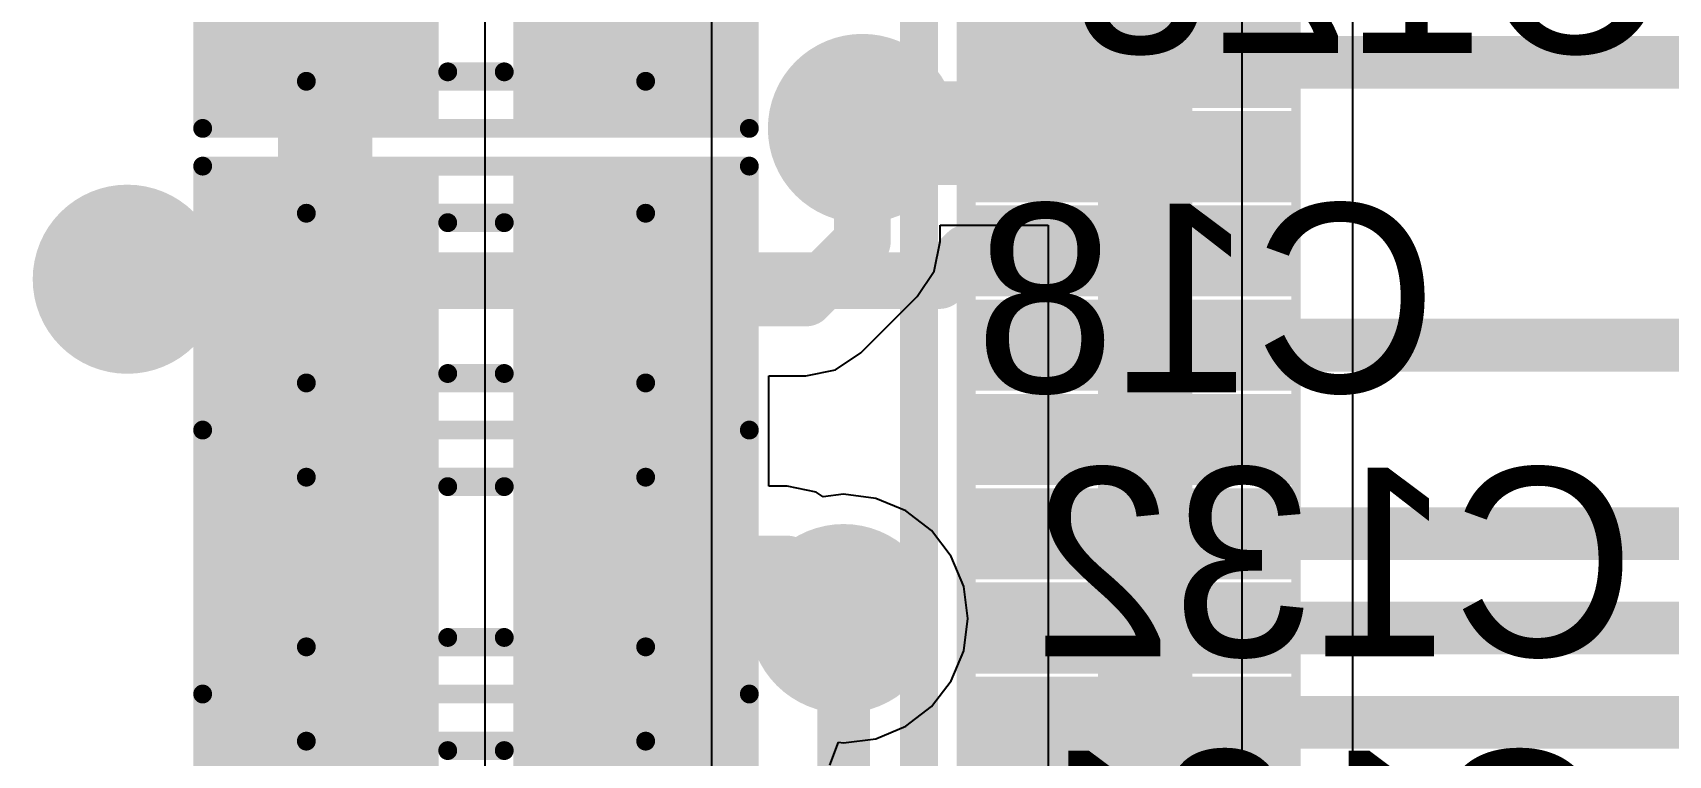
# Model space of a CAD drawing. Header units: millimetres. Extents: x 29 to 180, y 30 to 200.
# Drawn here: x 101.2 to 109.88, y 140.78 to 144.61 of the extents above; entities that cross this region are included whole.
import ezdxf

# ---------------------------------------------------------------- set-up
doc = ezdxf.new("R2010")
doc.units = ezdxf.units.MM
for name, color, linetype in [('BottomLayer', 5, 'Continuous'), ('BottomOverlay', 54, 'Continuous'), ('BottomPaste', 16, 'Continuous'), ('BottomSolder', 6, 'Continuous'), ('Mechanical13', 56, 'Continuous'), ('Mechanical15', 56, 'Continuous'), ('MultiLayer', 9, 'Continuous'), ('TopLayer', 1, 'Continuous'), ('TopOverlay', 2, 'Continuous'), ('TopPaste', 8, 'Continuous'), ('TopSolder', 216, 'Continuous'), ('ViaHoleLayer', 16, 'Continuous')]:
    doc.layers.add(name, color=color, linetype=linetype)

# ---------------------------------------------------------------- blocks, each defined once
blk = doc.blocks.new('SMD_C_0603_B_181')
at = {"layer": 'BottomLayer'}
for points in [[(-1.29999994, 0.5499989), (-1.29999994, -0.5499989), (-0.30000194, 0.5499989), (-0.30000194, -0.5499989)], [(0.2999994, 0.5499989), (0.2999994, -0.5499989), (1.2999974, 0.5499989), (1.2999974, -0.5499989)]]:
    blk.add_solid(points, dxfattribs=at)
at = {"layer": 'BottomOverlay', "const_width": 0.0999998}
for points in [[(-1.44999964, -0.7000011399999999), (-1.44999964, 0.7000011399999999)], [(-1.44999964, 0.7000011399999999), (1.44999964, 0.7000011399999999)], [(1.44999964, -0.7000011399999999), (1.44999964, 0.7000011399999999)], [(-0.1499997, 0.40000174), (0.1499997, 0.40000174)], [(-0.1499997, -0.3999992), (0.1499997, -0.3999992)], [(-1.44999964, -0.7000011399999999), (1.44999964, -0.7000011399999999)]]:
    blk.add_lwpolyline(points, dxfattribs=at)
at = {"layer": 'BottomOverlay', "const_width": 0.0499999}
for points in [[(-1.47499832, 0.7000011399999999, 1), (-1.42500096, 0.7000011399999999, 1)], [(-1.47499832, 0.7000011399999999, 1), (-1.42500096, 0.7000011399999999, 1)], [(1.42500096, 0.7000011399999999, 1), (1.47499832, 0.7000011399999999, 1)], [(1.42500096, 0.7000011399999999, 1), (1.47499832, 0.7000011399999999, 1)], [(-0.17499838, 0.40000174, 1), (-0.12500102, 0.40000174, 1)], [(0.12500102, 0.40000174, 1), (0.17499838, 0.40000174, 1)], [(-0.17499838, -0.3999992, 1), (-0.12500102, -0.3999992, 1)], [(0.12500102, -0.3999992, 1), (0.17499838, -0.3999992, 1)], [(-1.47499832, -0.7000011399999999, 1), (-1.42500096, -0.7000011399999999, 1)], [(-1.47499832, -0.7000011399999999, 1), (-1.42500096, -0.7000011399999999, 1)], [(1.42500096, -0.7000011399999999, 1), (1.47499832, -0.7000011399999999, 1)], [(1.42500096, -0.7000011399999999, 1), (1.47499832, -0.7000011399999999, 1)]]:
    blk.add_lwpolyline(points, format="xyb", close=True, dxfattribs=at)
at = {"layer": 'BottomPaste'}
for points in [[(-1.29999994, 0.5499989), (-1.29999994, -0.5499989), (-0.30000194, 0.5499989), (-0.30000194, -0.5499989)], [(0.2999994, 0.5499989), (0.2999994, -0.5499989), (1.2999974, 0.5499989), (1.2999974, -0.5499989)]]:
    blk.add_solid(points, dxfattribs=at)
at = {"layer": 'BottomSolder'}
for points in [[(-1.40159994, 0.6515989), (-1.40159994, -0.6515989), (-0.19840194, 0.6515989), (-0.19840194, -0.6515989)], [(0.1983994, 0.6515989), (0.1983994, -0.6515989), (1.4015974, 0.6515989), (1.4015974, -0.6515989)]]:
    blk.add_solid(points, dxfattribs=at)
at = {"layer": 'Mechanical13', "const_width": 0.0999998}
for points in [[(-0.90000074, -0.4499991), (-0.90000074, 0.45000164)], [(-0.90000074, 0.45000164), (0.8999982, 0.45000164)], [(0.8999982, -0.4499991), (0.8999982, 0.45000164)], [(-0.90000074, -0.4499991), (0.8999982, -0.4499991)]]:
    blk.add_lwpolyline(points, dxfattribs=at)
at = {"layer": 'Mechanical13', "const_width": 0.0499999}
for points in [[(-0.9249994199999999, 0.45000164, 1), (-0.8750020599999999, 0.45000164, 1)], [(-0.9249994199999999, 0.45000164, 1), (-0.8750020599999999, 0.45000164, 1)], [(0.8749995199999999, 0.45000164, 1), (0.9249968799999999, 0.45000164, 1)], [(0.8749995199999999, 0.45000164, 1), (0.9249968799999999, 0.45000164, 1)], [(-0.9249994199999999, -0.4499991, 1), (-0.8750020599999999, -0.4499991, 1)], [(-0.9249994199999999, -0.4499991, 1), (-0.8750020599999999, -0.4499991, 1)], [(0.8749995199999999, -0.4499991, 1), (0.9249968799999999, -0.4499991, 1)], [(0.8749995199999999, -0.4499991, 1), (0.9249968799999999, -0.4499991, 1)]]:
    blk.add_lwpolyline(points, format="xyb", close=True, dxfattribs=at)
at = {"layer": 'Mechanical15', "const_width": 0.0499999}
for points in [[(-1.47500086, -0.7000011399999999), (-1.47500086, 0.7000011399999999)], [(-1.47500086, 0.7000011399999999), (1.44999964, 0.7000011399999999)], [(1.44999964, -0.7000011399999999), (1.44999964, 0.7000011399999999)], [(-1.47500086, -0.7000011399999999), (1.44999964, -0.7000011399999999)]]:
    blk.add_lwpolyline(points, dxfattribs=at)
at = {"layer": 'Mechanical15', "const_width": 0.02499868}
for points in [[(-1.4875002, 0.7000011399999999, 1), (-1.46250152, 0.7000011399999999, 1)], [(-1.4875002, 0.7000011399999999, 1), (-1.46250152, 0.7000011399999999, 1)], [(1.4375003, 0.7000011399999999, 1), (1.46249898, 0.7000011399999999, 1)], [(1.4375003, 0.7000011399999999, 1), (1.46249898, 0.7000011399999999, 1)], [(-1.4875002, -0.7000011399999999, 1), (-1.46250152, -0.7000011399999999, 1)], [(-1.4875002, -0.7000011399999999, 1), (-1.46250152, -0.7000011399999999, 1)], [(1.4375003, -0.7000011399999999, 1), (1.46249898, -0.7000011399999999, 1)], [(1.4375003, -0.7000011399999999, 1), (1.46249898, -0.7000011399999999, 1)]]:
    blk.add_lwpolyline(points, format="xyb", close=True, dxfattribs=at)
blk = doc.blocks.new('SMD_C_0603_B_182')
at = {"layer": 'BottomLayer'}
for points in [[(-1.29999994, 0.5499989), (-1.29999994, -0.5499989), (-0.30000194, 0.5499989), (-0.30000194, -0.5499989)], [(0.2999994, 0.5499989), (0.2999994, -0.5499989), (1.2999974, 0.5499989), (1.2999974, -0.5499989)]]:
    blk.add_solid(points, dxfattribs=at)
at = {"layer": 'BottomOverlay', "const_width": 0.0999998}
for points in [[(-1.44999964, -0.7000011399999999), (-1.44999964, 0.7000011399999999)], [(-1.44999964, 0.7000011399999999), (1.44999964, 0.7000011399999999)], [(1.44999964, -0.7000011399999999), (1.44999964, 0.7000011399999999)], [(-0.1499997, 0.40000174), (0.1499997, 0.40000174)], [(-0.1499997, -0.3999992), (0.1499997, -0.3999992)], [(-1.44999964, -0.7000011399999999), (1.44999964, -0.7000011399999999)]]:
    blk.add_lwpolyline(points, dxfattribs=at)
at = {"layer": 'BottomOverlay', "const_width": 0.0499999}
for points in [[(-1.47499832, 0.7000011399999999, 1), (-1.42500096, 0.7000011399999999, 1)], [(-1.47499832, 0.7000011399999999, 1), (-1.42500096, 0.7000011399999999, 1)], [(1.42500096, 0.7000011399999999, 1), (1.47499832, 0.7000011399999999, 1)], [(1.42500096, 0.7000011399999999, 1), (1.47499832, 0.7000011399999999, 1)], [(-0.17499838, 0.40000174, 1), (-0.12500102, 0.40000174, 1)], [(0.12500102, 0.40000174, 1), (0.17499838, 0.40000174, 1)], [(-0.17499838, -0.3999992, 1), (-0.12500102, -0.3999992, 1)], [(0.12500102, -0.3999992, 1), (0.17499838, -0.3999992, 1)], [(-1.47499832, -0.7000011399999999, 1), (-1.42500096, -0.7000011399999999, 1)], [(-1.47499832, -0.7000011399999999, 1), (-1.42500096, -0.7000011399999999, 1)], [(1.42500096, -0.7000011399999999, 1), (1.47499832, -0.7000011399999999, 1)], [(1.42500096, -0.7000011399999999, 1), (1.47499832, -0.7000011399999999, 1)]]:
    blk.add_lwpolyline(points, format="xyb", close=True, dxfattribs=at)
at = {"layer": 'BottomPaste'}
for points in [[(-1.29999994, 0.5499989), (-1.29999994, -0.5499989), (-0.30000194, 0.5499989), (-0.30000194, -0.5499989)], [(0.2999994, 0.5499989), (0.2999994, -0.5499989), (1.2999974, 0.5499989), (1.2999974, -0.5499989)]]:
    blk.add_solid(points, dxfattribs=at)
at = {"layer": 'BottomSolder'}
for points in [[(-1.40159994, 0.6515989), (-1.40159994, -0.6515989), (-0.19840194, 0.6515989), (-0.19840194, -0.6515989)], [(0.1983994, 0.6515989), (0.1983994, -0.6515989), (1.4015974, 0.6515989), (1.4015974, -0.6515989)]]:
    blk.add_solid(points, dxfattribs=at)
at = {"layer": 'Mechanical13', "const_width": 0.0999998}
for points in [[(-0.90000074, -0.4499991), (-0.90000074, 0.45000164)], [(-0.90000074, 0.45000164), (0.8999982, 0.45000164)], [(0.8999982, -0.4499991), (0.8999982, 0.45000164)], [(-0.90000074, -0.4499991), (0.8999982, -0.4499991)]]:
    blk.add_lwpolyline(points, dxfattribs=at)
at = {"layer": 'Mechanical13', "const_width": 0.0499999}
for points in [[(-0.9249994199999999, 0.45000164, 1), (-0.8750020599999999, 0.45000164, 1)], [(-0.9249994199999999, 0.45000164, 1), (-0.8750020599999999, 0.45000164, 1)], [(0.8749995199999999, 0.45000164, 1), (0.9249968799999999, 0.45000164, 1)], [(0.8749995199999999, 0.45000164, 1), (0.9249968799999999, 0.45000164, 1)], [(-0.9249994199999999, -0.4499991, 1), (-0.8750020599999999, -0.4499991, 1)], [(-0.9249994199999999, -0.4499991, 1), (-0.8750020599999999, -0.4499991, 1)], [(0.8749995199999999, -0.4499991, 1), (0.9249968799999999, -0.4499991, 1)], [(0.8749995199999999, -0.4499991, 1), (0.9249968799999999, -0.4499991, 1)]]:
    blk.add_lwpolyline(points, format="xyb", close=True, dxfattribs=at)
at = {"layer": 'Mechanical15', "const_width": 0.0499999}
for points in [[(-1.47500086, -0.7000011399999999), (-1.47500086, 0.7000011399999999)], [(-1.47500086, 0.7000011399999999), (1.44999964, 0.7000011399999999)], [(1.44999964, -0.7000011399999999), (1.44999964, 0.7000011399999999)], [(-1.47500086, -0.7000011399999999), (1.44999964, -0.7000011399999999)]]:
    blk.add_lwpolyline(points, dxfattribs=at)
at = {"layer": 'Mechanical15', "const_width": 0.02499868}
for points in [[(-1.4875002, 0.7000011399999999, 1), (-1.46250152, 0.7000011399999999, 1)], [(-1.4875002, 0.7000011399999999, 1), (-1.46250152, 0.7000011399999999, 1)], [(1.4375003, 0.7000011399999999, 1), (1.46249898, 0.7000011399999999, 1)], [(1.4375003, 0.7000011399999999, 1), (1.46249898, 0.7000011399999999, 1)], [(-1.4875002, -0.7000011399999999, 1), (-1.46250152, -0.7000011399999999, 1)], [(-1.4875002, -0.7000011399999999, 1), (-1.46250152, -0.7000011399999999, 1)], [(1.4375003, -0.7000011399999999, 1), (1.46249898, -0.7000011399999999, 1)], [(1.4375003, -0.7000011399999999, 1), (1.46249898, -0.7000011399999999, 1)]]:
    blk.add_lwpolyline(points, format="xyb", close=True, dxfattribs=at)
blk = doc.blocks.new('SMD_C_0603_B_220')
at = {"layer": 'BottomLayer'}
for points in [[(-1.29999994, 0.5499989), (-1.29999994, -0.5499989), (-0.30000194, 0.5499989), (-0.30000194, -0.5499989)], [(0.2999994, 0.5499989), (0.2999994, -0.5499989), (1.2999974, 0.5499989), (1.2999974, -0.5499989)]]:
    blk.add_solid(points, dxfattribs=at)
at = {"layer": 'BottomOverlay', "const_width": 0.0999998}
for points in [[(-1.44999964, 0.7000011399999999), (-1.44999964, -0.7000011399999999)], [(1.44999964, 0.7000011399999999), (-1.44999964, 0.7000011399999999)], [(1.44999964, 0.7000011399999999), (1.44999964, -0.7000011399999999)], [(0.1499997, 0.40000174), (-0.1499997, 0.40000174)], [(0.1499997, -0.3999992), (-0.1499997, -0.3999992)], [(1.44999964, -0.7000011399999999), (-1.44999964, -0.7000011399999999)]]:
    blk.add_lwpolyline(points, dxfattribs=at)
at = {"layer": 'BottomOverlay', "const_width": 0.0499999}
for points in [[(-1.47499832, 0.7000011399999999, 1), (-1.42500096, 0.7000011399999999, 1)], [(-1.47499832, 0.7000011399999999, 1), (-1.42500096, 0.7000011399999999, 1)], [(1.42500096, 0.7000011399999999, 1), (1.47499832, 0.7000011399999999, 1)], [(1.42500096, 0.7000011399999999, 1), (1.47499832, 0.7000011399999999, 1)], [(-0.17499838, 0.40000174, 1), (-0.12500102, 0.40000174, 1)], [(0.12500102, 0.40000174, 1), (0.17499838, 0.40000174, 1)], [(-0.17499838, -0.3999992, 1), (-0.12500102, -0.3999992, 1)], [(0.12500102, -0.3999992, 1), (0.17499838, -0.3999992, 1)], [(-1.47499832, -0.7000011399999999, 1), (-1.42500096, -0.7000011399999999, 1)], [(-1.47499832, -0.7000011399999999, 1), (-1.42500096, -0.7000011399999999, 1)], [(1.42500096, -0.7000011399999999, 1), (1.47499832, -0.7000011399999999, 1)], [(1.42500096, -0.7000011399999999, 1), (1.47499832, -0.7000011399999999, 1)]]:
    blk.add_lwpolyline(points, format="xyb", close=True, dxfattribs=at)
at = {"layer": 'BottomPaste'}
for points in [[(-1.29999994, 0.5499989), (-1.29999994, -0.5499989), (-0.30000194, 0.5499989), (-0.30000194, -0.5499989)], [(0.2999994, 0.5499989), (0.2999994, -0.5499989), (1.2999974, 0.5499989), (1.2999974, -0.5499989)]]:
    blk.add_solid(points, dxfattribs=at)
at = {"layer": 'BottomSolder'}
for points in [[(-1.40159994, 0.6515989), (-1.40159994, -0.6515989), (-0.19840194, 0.6515989), (-0.19840194, -0.6515989)], [(0.1983994, 0.6515989), (0.1983994, -0.6515989), (1.4015974, 0.6515989), (1.4015974, -0.6515989)]]:
    blk.add_solid(points, dxfattribs=at)
at = {"layer": 'Mechanical13', "const_width": 0.0999998}
for points in [[(-0.90000074, 0.45000164), (-0.90000074, -0.4499991)], [(0.8999982, 0.45000164), (-0.90000074, 0.45000164)], [(0.8999982, 0.45000164), (0.8999982, -0.4499991)], [(0.8999982, -0.4499991), (-0.90000074, -0.4499991)]]:
    blk.add_lwpolyline(points, dxfattribs=at)
at = {"layer": 'Mechanical13', "const_width": 0.0499999}
for points in [[(-0.9249994199999999, 0.45000164, 1), (-0.8750020599999999, 0.45000164, 1)], [(-0.9249994199999999, 0.45000164, 1), (-0.8750020599999999, 0.45000164, 1)], [(0.8749995199999999, 0.45000164, 1), (0.9249968799999999, 0.45000164, 1)], [(0.8749995199999999, 0.45000164, 1), (0.9249968799999999, 0.45000164, 1)], [(-0.9249994199999999, -0.4499991, 1), (-0.8750020599999999, -0.4499991, 1)], [(-0.9249994199999999, -0.4499991, 1), (-0.8750020599999999, -0.4499991, 1)], [(0.8749995199999999, -0.4499991, 1), (0.9249968799999999, -0.4499991, 1)], [(0.8749995199999999, -0.4499991, 1), (0.9249968799999999, -0.4499991, 1)]]:
    blk.add_lwpolyline(points, format="xyb", close=True, dxfattribs=at)
at = {"layer": 'Mechanical15', "const_width": 0.0499999}
for points in [[(-1.47500086, 0.7000011399999999), (-1.47500086, -0.7000011399999999)], [(1.44999964, 0.7000011399999999), (-1.47500086, 0.7000011399999999)], [(1.44999964, 0.7000011399999999), (1.44999964, -0.7000011399999999)], [(1.44999964, -0.7000011399999999), (-1.47500086, -0.7000011399999999)]]:
    blk.add_lwpolyline(points, dxfattribs=at)
at = {"layer": 'Mechanical15', "const_width": 0.02499868}
for points in [[(-1.4875002, 0.7000011399999999, 1), (-1.46250152, 0.7000011399999999, 1)], [(-1.4875002, 0.7000011399999999, 1), (-1.46250152, 0.7000011399999999, 1)], [(1.4375003, 0.7000011399999999, 1), (1.46249898, 0.7000011399999999, 1)], [(1.4375003, 0.7000011399999999, 1), (1.46249898, 0.7000011399999999, 1)], [(-1.4875002, -0.7000011399999999, 1), (-1.46250152, -0.7000011399999999, 1)], [(-1.4875002, -0.7000011399999999, 1), (-1.46250152, -0.7000011399999999, 1)], [(1.4375003, -0.7000011399999999, 1), (1.46249898, -0.7000011399999999, 1)], [(1.4375003, -0.7000011399999999, 1), (1.46249898, -0.7000011399999999, 1)]]:
    blk.add_lwpolyline(points, format="xyb", close=True, dxfattribs=at)
blk = doc.blocks.new('SMD_C_0603_B_320')
at = {"layer": 'BottomLayer'}
for points in [[(-1.29999994, 0.5499989), (-1.29999994, -0.5499989), (-0.30000194, 0.5499989), (-0.30000194, -0.5499989)], [(0.2999994, 0.5499989), (0.2999994, -0.5499989), (1.2999974, 0.5499989), (1.2999974, -0.5499989)]]:
    blk.add_solid(points, dxfattribs=at)
at = {"layer": 'BottomOverlay', "const_width": 0.0999998}
for points in [[(-1.44999964, 0.7000011399999999), (-1.44999964, -0.7000011399999999)], [(1.44999964, 0.7000011399999999), (-1.44999964, 0.7000011399999999)], [(1.44999964, 0.7000011399999999), (1.44999964, -0.7000011399999999)], [(0.1499997, 0.40000174), (-0.1499997, 0.40000174)], [(0.1499997, -0.3999992), (-0.1499997, -0.3999992)], [(1.44999964, -0.7000011399999999), (-1.44999964, -0.7000011399999999)]]:
    blk.add_lwpolyline(points, dxfattribs=at)
at = {"layer": 'BottomOverlay', "const_width": 0.0499999}
for points in [[(-1.47499832, 0.7000011399999999, 1), (-1.42500096, 0.7000011399999999, 1)], [(-1.47499832, 0.7000011399999999, 1), (-1.42500096, 0.7000011399999999, 1)], [(1.42500096, 0.7000011399999999, 1), (1.47499832, 0.7000011399999999, 1)], [(1.42500096, 0.7000011399999999, 1), (1.47499832, 0.7000011399999999, 1)], [(-0.17499838, 0.40000174, 1), (-0.12500102, 0.40000174, 1)], [(0.12500102, 0.40000174, 1), (0.17499838, 0.40000174, 1)], [(-0.17499838, -0.3999992, 1), (-0.12500102, -0.3999992, 1)], [(0.12500102, -0.3999992, 1), (0.17499838, -0.3999992, 1)], [(-1.47499832, -0.7000011399999999, 1), (-1.42500096, -0.7000011399999999, 1)], [(-1.47499832, -0.7000011399999999, 1), (-1.42500096, -0.7000011399999999, 1)], [(1.42500096, -0.7000011399999999, 1), (1.47499832, -0.7000011399999999, 1)], [(1.42500096, -0.7000011399999999, 1), (1.47499832, -0.7000011399999999, 1)]]:
    blk.add_lwpolyline(points, format="xyb", close=True, dxfattribs=at)
at = {"layer": 'BottomPaste'}
for points in [[(-1.29999994, 0.5499989), (-1.29999994, -0.5499989), (-0.30000194, 0.5499989), (-0.30000194, -0.5499989)], [(0.2999994, 0.5499989), (0.2999994, -0.5499989), (1.2999974, 0.5499989), (1.2999974, -0.5499989)]]:
    blk.add_solid(points, dxfattribs=at)
at = {"layer": 'BottomSolder'}
for points in [[(-1.40159994, 0.6515989), (-1.40159994, -0.6515989), (-0.19840194, 0.6515989), (-0.19840194, -0.6515989)], [(0.1983994, 0.6515989), (0.1983994, -0.6515989), (1.4015974, 0.6515989), (1.4015974, -0.6515989)]]:
    blk.add_solid(points, dxfattribs=at)
at = {"layer": 'Mechanical13', "const_width": 0.0999998}
for points in [[(-0.90000074, 0.45000164), (-0.90000074, -0.4499991)], [(0.8999982, 0.45000164), (-0.90000074, 0.45000164)], [(0.8999982, 0.45000164), (0.8999982, -0.4499991)], [(0.8999982, -0.4499991), (-0.90000074, -0.4499991)]]:
    blk.add_lwpolyline(points, dxfattribs=at)
at = {"layer": 'Mechanical13', "const_width": 0.0499999}
for points in [[(-0.9249994199999999, 0.45000164, 1), (-0.8750020599999999, 0.45000164, 1)], [(-0.9249994199999999, 0.45000164, 1), (-0.8750020599999999, 0.45000164, 1)], [(0.8749995199999999, 0.45000164, 1), (0.9249968799999999, 0.45000164, 1)], [(0.8749995199999999, 0.45000164, 1), (0.9249968799999999, 0.45000164, 1)], [(-0.9249994199999999, -0.4499991, 1), (-0.8750020599999999, -0.4499991, 1)], [(-0.9249994199999999, -0.4499991, 1), (-0.8750020599999999, -0.4499991, 1)], [(0.8749995199999999, -0.4499991, 1), (0.9249968799999999, -0.4499991, 1)], [(0.8749995199999999, -0.4499991, 1), (0.9249968799999999, -0.4499991, 1)]]:
    blk.add_lwpolyline(points, format="xyb", close=True, dxfattribs=at)
at = {"layer": 'Mechanical15', "const_width": 0.0499999}
for points in [[(-1.47500086, 0.7000011399999999), (-1.47500086, -0.7000011399999999)], [(1.44999964, 0.7000011399999999), (-1.47500086, 0.7000011399999999)], [(1.44999964, 0.7000011399999999), (1.44999964, -0.7000011399999999)], [(1.44999964, -0.7000011399999999), (-1.47500086, -0.7000011399999999)]]:
    blk.add_lwpolyline(points, dxfattribs=at)
at = {"layer": 'Mechanical15', "const_width": 0.02499868}
for points in [[(-1.4875002, 0.7000011399999999, 1), (-1.46250152, 0.7000011399999999, 1)], [(-1.4875002, 0.7000011399999999, 1), (-1.46250152, 0.7000011399999999, 1)], [(1.4375003, 0.7000011399999999, 1), (1.46249898, 0.7000011399999999, 1)], [(1.4375003, 0.7000011399999999, 1), (1.46249898, 0.7000011399999999, 1)], [(-1.4875002, -0.7000011399999999, 1), (-1.46250152, -0.7000011399999999, 1)], [(-1.4875002, -0.7000011399999999, 1), (-1.46250152, -0.7000011399999999, 1)], [(1.4375003, -0.7000011399999999, 1), (1.46249898, -0.7000011399999999, 1)], [(1.4375003, -0.7000011399999999, 1), (1.46249898, -0.7000011399999999, 1)]]:
    blk.add_lwpolyline(points, format="xyb", close=True, dxfattribs=at)
blk = doc.blocks.new('SOT486_1_V_621')
at = {"layer": 'Mechanical13', "const_width": 0.0999998}
blk.add_lwpolyline([(10.00000032, 10.00000032), (-9.99999778, 10.00000032)], dxfattribs=at)
at = {"layer": 'Mechanical15', "const_width": 0.0499999}
blk.add_lwpolyline([(11.7500019, 11.7500019), (-11.74999936, 11.7500019)], dxfattribs=at)
at = {"layer": 'TopLayer'}
for points in [[(2.11000086, 10.15000256), (2.3900003, 10.15000256), (2.11000086, 11.64999956), (2.3900003, 11.64999956)], [(2.6100024, 10.15000256), (2.89000184, 10.15000256), (2.6100024, 11.64999956), (2.89000184, 11.64999956)], [(3.1100014, 10.15000256), (3.39000084, 10.15000256), (3.1100014, 11.64999956), (3.39000084, 11.64999956)], [(3.61000294, 10.15000256), (3.89000238, 10.15000256), (3.61000294, 11.64999956), (3.89000238, 11.64999956)], [(4.11000194, 10.15000256), (4.39000138, 10.15000256), (4.11000194, 11.64999956), (4.39000138, 11.64999956)], [(4.61000094, 10.15000256), (4.89000038, 10.15000256), (4.61000094, 11.64999956), (4.89000038, 11.64999956)], [(5.110002479999999, 10.15000256), (5.39000192, 10.15000256), (5.110002479999999, 11.64999956), (5.39000192, 11.64999956)], [(5.610001479999999, 10.15000256), (5.890000919999999, 10.15000256), (5.610001479999999, 11.64999956), (5.890000919999999, 11.64999956)]]:
    blk.add_solid(points, dxfattribs=at)
at = {"layer": 'TopOverlay', "const_width": 0.1999996}
blk.add_lwpolyline([(9.750000819999999, 9.750000819999999), (-9.74999828, 9.750000819999999)], dxfattribs=at)
at = {"layer": 'TopPaste'}
for points in [[(2.11000086, 10.15000256), (2.3900003, 10.15000256), (2.11000086, 11.64999956), (2.3900003, 11.64999956)], [(2.6100024, 10.15000256), (2.89000184, 10.15000256), (2.6100024, 11.64999956), (2.89000184, 11.64999956)], [(3.1100014, 10.15000256), (3.39000084, 10.15000256), (3.1100014, 11.64999956), (3.39000084, 11.64999956)], [(3.61000294, 10.15000256), (3.89000238, 10.15000256), (3.61000294, 11.64999956), (3.89000238, 11.64999956)], [(4.11000194, 10.15000256), (4.39000138, 10.15000256), (4.11000194, 11.64999956), (4.39000138, 11.64999956)], [(4.61000094, 10.15000256), (4.89000038, 10.15000256), (4.61000094, 11.64999956), (4.89000038, 11.64999956)], [(5.110002479999999, 10.15000256), (5.39000192, 10.15000256), (5.110002479999999, 11.64999956), (5.39000192, 11.64999956)], [(5.610001479999999, 10.15000256), (5.890000919999999, 10.15000256), (5.610001479999999, 11.64999956), (5.890000919999999, 11.64999956)]]:
    blk.add_solid(points, dxfattribs=at)
at = {"layer": 'TopSolder'}
for points in [[(2.00840086, 10.04840256), (2.4916003, 10.04840256), (2.00840086, 11.75159956), (2.4916003, 11.75159956)], [(2.5084024, 10.04840256), (2.99160184, 10.04840256), (2.5084024, 11.75159956), (2.99160184, 11.75159956)], [(3.0084014, 10.04840256), (3.49160084, 10.04840256), (3.0084014, 11.75159956), (3.49160084, 11.75159956)], [(3.50840294, 10.04840256), (3.99160238, 10.04840256), (3.50840294, 11.75159956), (3.99160238, 11.75159956)], [(4.00840194, 10.04840256), (4.49160138, 10.04840256), (4.00840194, 11.75159956), (4.49160138, 11.75159956)], [(4.50840094, 10.04840256), (4.99160038, 10.04840256), (4.50840094, 11.75159956), (4.99160038, 11.75159956)], [(5.00840248, 10.04840256), (5.49160192, 10.04840256), (5.00840248, 11.75159956), (5.49160192, 11.75159956)], [(5.50840148, 10.04840256), (5.99160092, 10.04840256), (5.50840148, 11.75159956), (5.99160092, 11.75159956)]]:
    blk.add_solid(points, dxfattribs=at)

msp = doc.modelspace()

# ---------------------------------------------------------------- linework, layer by layer
at = {"layer": 'BottomLayer'}
for p, q in [((108.1999995, 156.88612768), (108.20000204, 137.06702584)), ((107.61387418, 143.99977296), (107.61387418, 149.00000172)), ((103.5960082, 145.60399886), (103.5960082, 143.99600106)), ((103.5960082, 143.99600106), (103.5960082, 142.60399978)), ((107.61387418, 137.1632385), (107.61387418, 143.99977296)), ((106.0117641, 143.49985016), (106.0117641, 143.58590028)), ((106.0117641, 143.58590028), (106.58612922, 143.58590028)), ((106.58612922, 143.58590028), (106.58612922, 136.41387246)), ((105.9804078, 143.34221776), (106.0117641, 143.49985016)), ((105.89111664, 143.20858328), (105.9804078, 143.34221776)), ((105.5912671, 142.90873374), (105.89111664, 143.20858328)), ((105.45763262, 142.81944258), (105.5912671, 142.90873374)), ((105.30000022, 142.78808628), (105.45763262, 142.81944258)), ((105.1040062, 142.39600172), (105.1040062, 142.78808628)), ((105.1040062, 142.78808628), (105.30000022, 142.78808628)), ((103.5960082, 142.60399978), (103.59600566, 142.60399978)), ((103.59600566, 142.60399978), (103.59600566, 140.99600198)), ((105.10400366, 142.20171966), (105.10400366, 142.39600172)), ((105.10400366, 142.39600172), (105.1040062, 142.39600172)), ((105.20000042, 142.20171966), (105.10400366, 142.20171966)), ((105.35373138, 142.1711406), (105.20000042, 142.20171966)), ((105.39217936, 142.14545104), (105.35373138, 142.1711406)), ((105.49999982, 142.15964456), (105.39217936, 142.14545104)), ((105.67072846, 142.1371681), (105.49999982, 142.15964456)), ((105.82982136, 142.07127034), (105.67072846, 142.1371681)), ((105.9664378, 141.96643946), (105.82982136, 142.07127034)), ((106.07126868, 141.82982302), (105.9664378, 141.96643946)), ((106.13716644, 141.67073012), (106.07126868, 141.82982302)), ((106.1596429, 141.50000148), (106.13716644, 141.67073012)), ((106.13716644, 141.32927284), (106.1596429, 141.50000148)), ((106.07126868, 141.17017994), (106.13716644, 141.32927284)), ((105.9664378, 141.0335635), (106.07126868, 141.17017994)), ((103.59600566, 140.99600198), (103.59600566, 139.6310009)), ((105.82982136, 140.92873262), (105.9664378, 141.0335635)), ((105.67072846, 140.86283486), (105.82982136, 140.92873262)), ((105.42758188, 140.72179628), (105.47351778, 140.84384582)), ((105.47351778, 140.84384582), (105.49999982, 140.8403584)), ((105.49999982, 140.8403584), (105.67072846, 140.86283486))]:
    msp.add_line(p, q, dxfattribs=at)
for points, const_width in [([(107.1000017, 143.99977296), (107.1000017, 149.00000172)], 0.499999), ([(102.75000786, 144.79999996), (102.75000786, 146.80000104)], 0.499999), ([(102.75000786, 143.20000062), (102.75000786, 144.79999996)], 0.499999), ([(105.59984976, 144.09977276), (107.0000019, 144.09977276)], 0.499999), ([(107.0000019, 144.09977276), (107.1000017, 143.99977296)], 0.499999), ([(105.59984976, 143.49985016), (105.59984976, 144.09977276)], 0.2999994), ([(107.1000017, 136.40000152), (107.1000017, 143.99977296)], 0.499999), ([(105.30000022, 143.20000062), (105.59984976, 143.49985016)], 0.2999994), ([(101.6999998, 143.30000042), (102.65000806, 143.30000042)], 0.2999994), ([(102.75000532, 143.19999808), (102.75000786, 143.20000062)], 0.499999), ([(102.75000532, 141.80000088), (102.75000532, 143.19999808)], 0.499999), ([(102.65000806, 143.30000042), (102.75000786, 143.20000062)], 0.2999994), ([(104.3500072, 143.20000062), (105.30000022, 143.20000062)], 0.2999994), ([(102.75000532, 140.40000114), (102.75000532, 141.80000088)], 0.499999), ([(104.35000466, 141.80000088), (105.20000042, 141.80000088)], 0.27999944), ([(105.20000042, 141.80000088), (105.49999982, 141.50000148)], 0.27999944)]:
    msp.add_lwpolyline(points, dxfattribs=dict(at, const_width=const_width))
for points, const_width in [([(102.62500938, 144.79999996, 1), (102.87500634, 144.79999996, 1)], 0.2499995), ([(102.62500938, 144.79999996, 1), (102.87500634, 144.79999996, 1)], 0.2499995), ([(105.39985016, 144.09977276, 1), (105.79984936, 144.09977276, 1)], 0.3999992), ([(105.47485128, 144.09977276, 1), (105.72484824, 144.09977276, 1)], 0.2499995), ([(106.87500342, 144.09977276, 1), (107.12500038, 144.09977276, 1)], 0.2499995), ([(106.87500342, 144.09977276, 1), (107.12500038, 144.09977276, 1)], 0.2499995), ([(105.52485118, 144.09977276, 1), (105.67484834, 144.09977276, 1)], 0.1499997), ([(106.97500322, 143.99977296, 1), (107.22500018, 143.99977296, 1)], 0.2499995), ([(106.97500322, 143.99977296, 1), (107.22500018, 143.99977296, 1)], 0.2499995), ([(106.97500322, 143.99977296, 1), (107.22500018, 143.99977296, 1)], 0.2499995), ([(101.5000002, 143.30000042, 1), (101.8999994, 143.30000042, 1)], 0.3999992), ([(105.52485118, 143.49985016, 1), (105.67484834, 143.49985016, 1)], 0.1499997), ([(105.52485118, 143.49985016, 1), (105.67484834, 143.49985016, 1)], 0.1499997), ([(101.62500122, 143.30000042, 1), (101.77499838, 143.30000042, 1)], 0.1499997), ([(102.62500684, 143.19999808, 1), (102.8750038, 143.19999808, 1)], 0.2499995), ([(102.62500684, 143.19999808, 1), (102.8750038, 143.19999808, 1)], 0.2499995), ([(102.57500948, 143.30000042, 1), (102.72500664, 143.30000042, 1)], 0.1499997), ([(102.57500948, 143.30000042, 1), (102.72500664, 143.30000042, 1)], 0.1499997), ([(102.62500938, 143.20000062, 1), (102.87500634, 143.20000062, 1)], 0.2499995), ([(102.62500938, 143.20000062, 1), (102.87500634, 143.20000062, 1)], 0.2499995), ([(102.67500928, 143.20000062, 1), (102.82500644, 143.20000062, 1)], 0.1499997), ([(104.27500862, 143.20000062, 1), (104.42500578, 143.20000062, 1)], 0.1499997), ([(105.22500164, 143.20000062, 1), (105.3749988, 143.20000062, 1)], 0.1499997), ([(105.22500164, 143.20000062, 1), (105.3749988, 143.20000062, 1)], 0.1499997), ([(102.62500684, 141.80000088, 1), (102.8750038, 141.80000088, 1)], 0.2499995), ([(102.62500684, 141.80000088, 1), (102.8750038, 141.80000088, 1)], 0.2499995), ([(104.2800048, 141.80000088, 1), (104.42000452, 141.80000088, 1)], 0.13999972), ([(105.13000056, 141.80000088, 1), (105.27000028, 141.80000088, 1)], 0.13999972), ([(105.13000056, 141.80000088, 1), (105.27000028, 141.80000088, 1)], 0.13999972), ([(105.30000022, 141.50000148, 1), (105.69999942, 141.50000148, 1)], 0.3999992), ([(105.42999996, 141.50000148, 1), (105.56999968, 141.50000148, 1)], 0.13999972)]:
    msp.add_lwpolyline(points, format="xyb", close=True, dxfattribs=dict(at, const_width=const_width))
at = {"layer": 'BottomSolder', "const_width": 0.5015992}
for points in [[(105.34905016, 144.09977276, 1), (105.85064936, 144.09977276, 1)], [(101.4492002, 143.30000042, 1), (101.9507994, 143.30000042, 1)], [(105.24920022, 141.50000148, 1), (105.75079942, 141.50000148, 1)]]:
    msp.add_lwpolyline(points, format="xyb", close=True, dxfattribs=at)
at = {"layer": 'MultiLayer', "const_width": 0.3999992}
for points in [[(105.39985016, 144.09977276, 1), (105.79984936, 144.09977276, 1)], [(101.5000002, 143.30000042, 1), (101.8999994, 143.30000042, 1)], [(105.30000022, 141.50000148, 1), (105.69999942, 141.50000148, 1)]]:
    msp.add_lwpolyline(points, format="xyb", close=True, dxfattribs=at)
at = {"layer": 'TopLayer'}
msp.add_line((104.79999868, 155.69999594), (104.79999868, 137.80000126), dxfattribs=at)
for points, const_width in [([(107.05000688, 144.45000066), (112.25000156, 144.45000066)], 0.27999944), ([(105.59984976, 143.99977296), (105.59984976, 144.09977276)], 0.2999994), ([(105.59984976, 143.99977296), (105.6496236, 143.94999912)], 0.2999994), ([(105.6496236, 143.94999912), (107.05000688, 143.94999912)], 0.2999994), ([(107.04000436, 143.4399976), (107.05000688, 143.45000012)], 0.2999994), ([(106.00751722, 143.29248202), (106.1550328, 143.4399976)], 0.2999994), ([(106.1550328, 143.4399976), (107.04000436, 143.4399976)], 0.2999994), ([(101.6999998, 143.30000042), (101.7075182, 143.29248202)], 0.2999994), ([(101.7075182, 143.29248202), (106.00751722, 143.29248202)], 0.2999994), ([(107.05000688, 142.94999858), (112.7500031, 142.94999858)], 0.27999944), ([(107.05000688, 141.95000058), (113.0500025, 141.95000058)], 0.27999944), ([(105.40000256, 141.40000168), (105.49999982, 141.49999894)], 0.27999944), ([(105.49999982, 141.49999894), (105.49999982, 141.50000148)], 0.27999944), ([(105.40000256, 141.40000168), (105.50000236, 141.40000168)], 0.27999944), ([(105.50000236, 140.60000074), (105.50000236, 141.40000168)], 0.27999944), ([(107.05000688, 141.44999904), (112.6500033, 141.44999904)], 0.27999944), ([(107.05000688, 140.95000004), (112.3500039, 140.95000004)], 0.27999944)]:
    msp.add_lwpolyline(points, dxfattribs=dict(at, const_width=const_width))
for points, const_width in [([(106.98000702, 144.45000066, 1), (107.12000674, 144.45000066, 1)], 0.13999972), ([(105.39985016, 144.09977276, 1), (105.79984936, 144.09977276, 1)], 0.3999992), ([(105.52485118, 144.09977276, 1), (105.67484834, 144.09977276, 1)], 0.1499997), ([(105.52485118, 143.99977296, 1), (105.67484834, 143.99977296, 1)], 0.1499997), ([(105.52485118, 143.99977296, 1), (105.67484834, 143.99977296, 1)], 0.1499997), ([(105.57462502, 143.94999912, 1), (105.72462218, 143.94999912, 1)], 0.1499997), ([(105.57462502, 143.94999912, 1), (105.72462218, 143.94999912, 1)], 0.1499997), ([(106.9750083, 143.94999912, 1), (107.12500546, 143.94999912, 1)], 0.1499997), ([(101.5000002, 143.30000042, 1), (101.8999994, 143.30000042, 1)], 0.3999992), ([(106.9750083, 143.45000012, 1), (107.12500546, 143.45000012, 1)], 0.1499997), ([(106.08003422, 143.4399976, 1), (106.23003138, 143.4399976, 1)], 0.1499997), ([(106.08003422, 143.4399976, 1), (106.23003138, 143.4399976, 1)], 0.1499997), ([(106.96500578, 143.4399976, 1), (107.11500294, 143.4399976, 1)], 0.1499997), ([(106.96500578, 143.4399976, 1), (107.11500294, 143.4399976, 1)], 0.1499997), ([(101.62500122, 143.30000042, 1), (101.77499838, 143.30000042, 1)], 0.1499997), ([(101.63251962, 143.29248202, 1), (101.78251678, 143.29248202, 1)], 0.1499997), ([(101.63251962, 143.29248202, 1), (101.78251678, 143.29248202, 1)], 0.1499997), ([(105.93251864, 143.29248202, 1), (106.0825158, 143.29248202, 1)], 0.1499997), ([(105.93251864, 143.29248202, 1), (106.0825158, 143.29248202, 1)], 0.1499997), ([(106.98000702, 142.94999858, 1), (107.12000674, 142.94999858, 1)], 0.13999972), ([(106.98000702, 141.95000058, 1), (107.12000674, 141.95000058, 1)], 0.13999972), ([(105.30000022, 141.50000148, 1), (105.69999942, 141.50000148, 1)], 0.3999992), ([(105.42999996, 141.50000148, 1), (105.56999968, 141.50000148, 1)], 0.13999972), ([(105.42999996, 141.49999894, 1), (105.56999968, 141.49999894, 1)], 0.13999972), ([(105.42999996, 141.49999894, 1), (105.56999968, 141.49999894, 1)], 0.13999972), ([(105.3300027, 141.40000168, 1), (105.47000242, 141.40000168, 1)], 0.13999972), ([(105.3300027, 141.40000168, 1), (105.47000242, 141.40000168, 1)], 0.13999972), ([(105.4300025, 141.40000168, 1), (105.57000222, 141.40000168, 1)], 0.13999972), ([(105.4300025, 141.40000168, 1), (105.57000222, 141.40000168, 1)], 0.13999972), ([(106.98000702, 141.44999904, 1), (107.12000674, 141.44999904, 1)], 0.13999972), ([(106.98000702, 140.95000004, 1), (107.12000674, 140.95000004, 1)], 0.13999972)]:
    msp.add_lwpolyline(points, format="xyb", close=True, dxfattribs=dict(at, const_width=const_width))
at = {"layer": 'TopSolder', "const_width": 0.5015992}
for points in [[(105.34905016, 144.09977276, 1), (105.85064936, 144.09977276, 1)], [(101.4492002, 143.30000042, 1), (101.9507994, 143.30000042, 1)], [(105.24920022, 141.50000148, 1), (105.75079942, 141.50000148, 1)]]:
    msp.add_lwpolyline(points, format="xyb", close=True, dxfattribs=at)
at = {"layer": 'ViaHoleLayer', "const_width": 0.2499995}
for points in [[(105.47485128, 144.09977276, 1), (105.72484824, 144.09977276, 1)], [(101.57500132, 143.30000042, 1), (101.82499828, 143.30000042, 1)], [(105.37500134, 141.50000148, 1), (105.6249983, 141.50000148, 1)]]:
    msp.add_lwpolyline(points, format="xyb", close=True, dxfattribs=at)

# ---------------------------------------------------------------- block references
for name, p, rotation in [('SOT486_1_V_621', (96.1499982, 146.70000886), 270), ('SMD_C_0603_B_320', (103.55000626, 144.79999996), 180), ('SMD_C_0603_B_220', (103.55000626, 143.20000062), 180), ('SMD_C_0603_B_181', (103.55000626, 141.80000088), 360), ('SMD_C_0603_B_182', (103.55000626, 140.40000114), 360)]:
    msp.add_blockref(name, p, dxfattribs=dict(rotation=rotation))

# ---------------------------------------------------------------- texts
at = {"layer": 'BottomOverlay', "text_generation_flag": 2}
for s, p in [('C123', (109.90000372, 144.50000056)), ('C18', (108.65000622, 142.69999908)), ('C132', (109.70000158, 141.30000188)), ('C131', (109.60000178, 139.7999998))]:
    msp.add_text(s, height=1.00000054, dxfattribs=at).set_placement(p)

doc.saveas('drawing.dxf')
